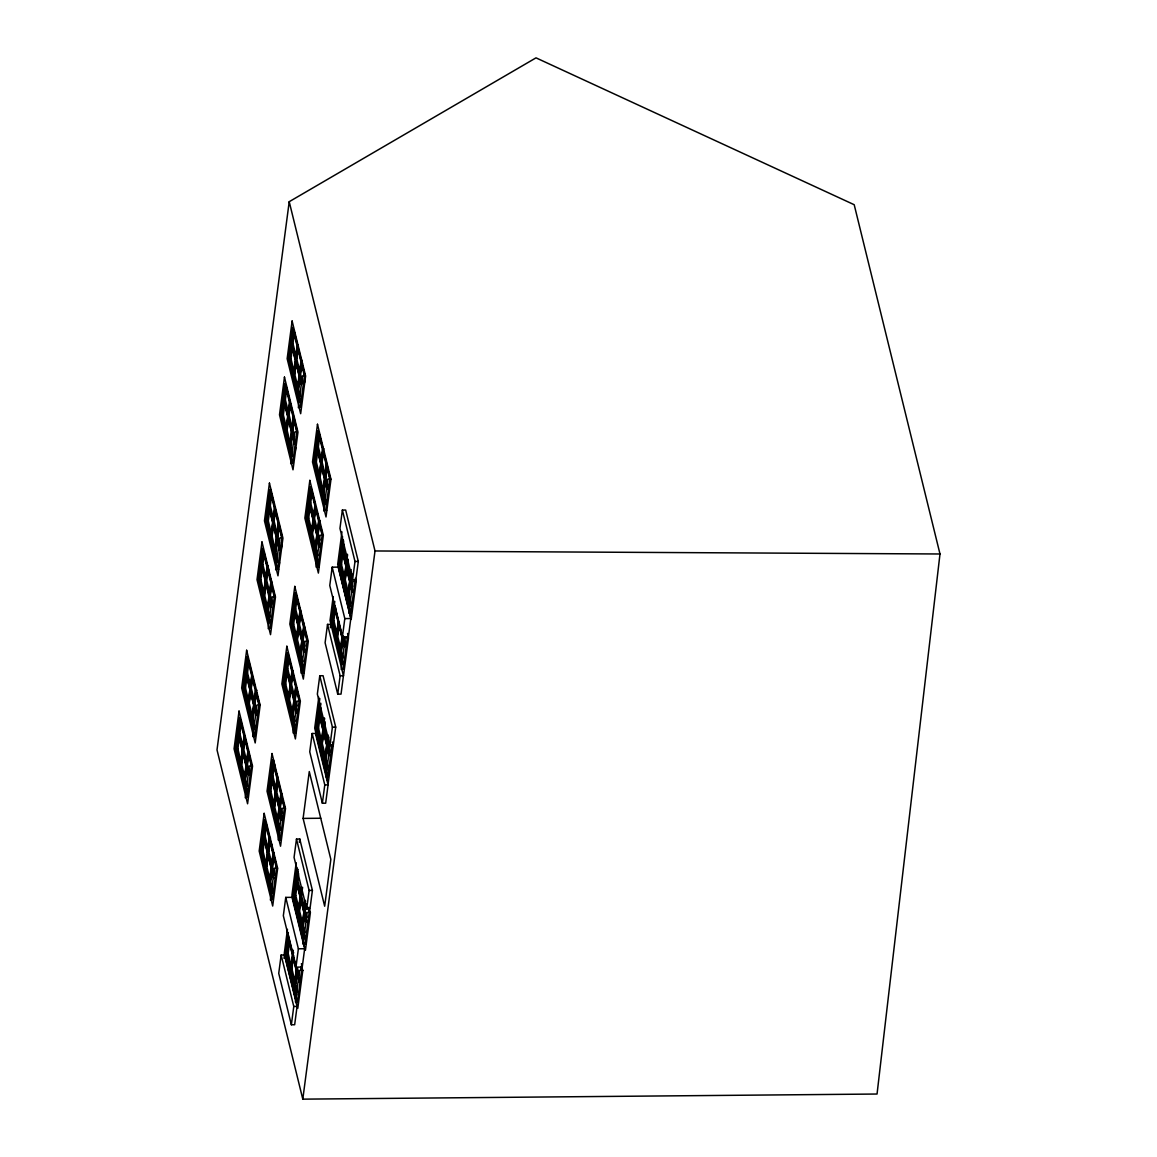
<?xml version="1.0" encoding="UTF-8"?>
<svg xmlns="http://www.w3.org/2000/svg" width="1157" height="1157" viewBox="0 0 1157 1157"><rect width="100%" height="100%" fill="white"/><g stroke="black" fill="none" stroke-linecap="round" stroke-linejoin="round"><path stroke-width="1.5" d="M939.99 553.986L877.049 1094.03L302.801 1099.15L217.01 749.881L289.221 201.694L536.009 57.85L854.199 204.717L939.99 553.986L375.013 550.963L289.221 201.694M247.02 656.641L258.937 705.177L254.8 736.59L242.883 688.053L247.02 656.641L248.032 656.641L243.896 688.053L254.121 729.648M246.34 793.948L235.276 748.883L239.412 717.47L251.329 765.992L247.193 797.404L248.22 797.404M277.593 569.446L265.676 520.925L269.812 489.512L281.73 538.034L277.593 569.446L278.606 569.446M268.858 623.088L258.213 579.758L262.364 548.346L274.281 596.867L270.145 628.28L271.157 628.28M246.933 792.198L236.288 748.868L240.208 719.206M248.148 658.55L246.267 672.839L256.435 714.245M248.104 702.762L244.503 688.097L246.224 675.052L249.825 689.717L248.104 702.762L249.117 702.747L250.404 692.971M252.197 679.361L251.127 687.518L250.114 687.518L246.513 672.853L248.234 659.823M276.899 562.504L266.689 520.91L270.825 489.498M236.896 748.926L238.617 735.881L242.218 750.546L240.497 763.591L236.896 748.926L237.908 748.912L241.119 761.942M238.906 733.683L240.627 720.652L244.228 735.317L242.507 748.348L238.906 733.683L239.918 733.683L243.52 748.348L244.807 738.571M280.717 414.915L284.853 383.502L296.77 432.024L292.634 463.436L280.717 414.915L281.73 414.9L291.94 456.494M269.451 621.338L259.24 579.744L263.145 550.081M298.998 402.13L288.353 358.8L292.49 327.388L304.421 375.909L300.27 407.322L301.297 407.322M263.246 552.034L261.598 564.544L271.345 604.229M269.017 507.923L272.618 522.588L273.63 522.588L271.909 535.619L270.897 535.633L267.296 520.968L269.017 507.923L270.029 507.923L272.43 517.7M269.306 505.725L271.013 492.694L274.614 507.359L272.907 520.39L269.306 505.725L270.319 505.71L273.515 518.755M249.117 702.747L245.515 688.082L247.02 676.671M250.722 685.884L247.526 672.853L249.03 661.442M265.155 581.421L263.434 594.467L259.833 579.802L261.554 566.756M261.844 564.558L263.565 551.527L267.166 566.192L265.445 579.223L261.844 564.558L262.856 564.558L266.457 579.223L267.744 569.446M281.73 414.9L285.634 385.238M237.908 748.912L239.629 735.881L242.435 747.277M239.918 733.683L241.206 723.906M300.01 402.115L289.366 358.786L293.285 329.123M271.114 532.365L268.308 520.954L270.029 507.923M270.319 505.71L271.823 494.314M283.349 414.944L285.07 401.898L284.043 401.913L282.337 414.944L283.349 414.944L286.546 427.974M284.333 399.715L286.054 386.669L289.655 401.349L287.934 414.38L284.333 399.715L285.36 399.7L288.556 412.745M293.386 331.076L291.738 343.586L301.485 383.271M265.531 586.31L264.461 594.452L260.86 579.787L262.35 568.376M262.856 564.558L264.36 553.147M289.973 358.844L291.694 345.798L295.295 360.463L293.574 373.509L289.973 358.844L290.986 358.829L294.601 373.494L295.671 365.352M291.983 343.6L293.704 330.569L297.306 345.234L295.585 358.265L291.983 343.6L292.996 343.6L296.597 358.265L297.884 348.488M285.36 399.7L286.647 389.923M290.986 358.829L292.707 345.798L294.717 353.941M292.996 343.6L294.5 332.189M250.114 687.518L251.836 674.488L248.625 661.457M249.984 690.367L253.585 705.032L251.864 718.078L248.263 703.413L249.984 690.367L250.997 690.367M256.174 693.057L254.887 702.834L253.875 702.834L250.274 688.169L251.995 675.138L255.191 688.169M246.354 770.75L245.27 778.892L244.257 778.907L240.656 764.227L242.377 751.197L243.389 751.182L245.79 760.973M242.666 748.998L244.387 735.968L247.988 750.633L246.267 763.663L242.666 748.998L243.679 748.984L246.889 762.029M270.897 535.633L272.618 522.588M277.174 539.524L275.67 550.934L274.657 550.934L271.056 536.269L272.777 523.239L273.79 523.224L276.986 536.269M278.75 527.549L277.68 535.691L276.668 535.705L273.066 521.04L274.773 508.01M241.509 763.577L242.594 755.434M253.962 709.921L252.877 718.063L249.276 703.398L250.78 691.987M254.887 702.834L251.286 688.169L252.79 676.758M269.292 601.626L268.222 609.768L267.209 609.768L263.594 595.103L265.315 582.072M267.325 566.843L270.926 581.508L269.205 594.539L265.604 579.874L267.325 566.843L268.337 566.829M244.879 777.258L241.668 764.227L243.389 751.182M243.679 748.984L244.966 739.207M273.92 520.39L274.773 513.867M287.645 416.578L285.938 429.609L286.95 429.609L288.671 416.563L287.645 416.578L284.043 401.913M275.67 550.934L272.069 536.269L273.573 524.859M276.885 532.437L274.079 521.026L275.583 509.63M287.804 417.229L286.097 430.259L287.11 430.245L290.711 444.91L289.698 444.924L291.405 431.894L287.804 417.229L288.831 417.214M293.791 421.538L292.721 429.681L291.694 429.695L288.093 415.03L289.814 401.985M267.817 608.134L264.62 595.103L266.327 582.058L269.133 593.469M271.302 586.382L270.217 594.524L266.616 579.859L267.903 570.083M297.335 388.81L293.733 374.145L295.454 361.114L299.056 375.779L297.335 388.81L298.361 388.81L299.432 380.653M295.744 358.916L297.465 345.885L301.066 360.55L299.345 373.581L295.744 358.916L296.756 358.901L300.357 373.566L301.442 365.424M288.961 414.365L289.814 407.857M287.11 430.245L288.614 418.848M292.316 428.047L289.12 415.016L290.624 403.605M297.956 387.176L294.746 374.145L296.467 361.1L299.273 372.511M296.756 358.901L298.043 349.125M253.875 702.834L255.596 689.803L256.608 689.789M254.424 728.491L252.024 718.714L253.745 705.683L256.145 715.46M256.435 713.262L254.034 703.485L255.755 690.454L256.767 690.44M244.257 778.907L245.978 765.862L242.377 751.197M246.817 789.32L244.416 779.543L246.137 766.513L247.15 766.498L248.35 771.386M248.827 774.091L246.427 764.314L248.148 751.283M274.657 550.934L276.378 537.904L272.777 523.239M276.668 535.705L278.172 524.295M277.217 561.362L274.816 551.585L276.537 538.555L277.55 538.54M279.227 546.133L276.827 536.356L278.533 523.311L281.744 536.356M255.046 726.856L253.036 718.714L254.757 705.669L256.362 712.191M257.042 711.627L255.046 703.47L256.333 693.694M267.209 609.768L268.916 596.737M247.28 763.649L248.148 757.141M270.16 621.83L267.368 610.419L269.075 597.388M271.765 604.966L269.364 595.19L271.085 582.145L272.285 587.033M247.034 786.051L245.429 779.543L246.933 768.132M249.449 772.457L247.439 764.3L248.943 752.903M291.694 429.695L293.415 416.65L290.219 403.619M277.434 558.093L275.829 551.571L277.333 540.174M279.444 542.864L277.839 536.342L279.343 524.931M292.591 432.53L291.564 432.53L289.857 445.575L290.87 445.561L292.475 452.083M294.268 440.108L291.853 430.332L293.574 417.301L296.785 430.332M269.971 616.927L268.381 610.419L270.087 597.374L271.288 602.262M272.387 603.332L270.376 595.175L271.881 583.779M300.299 400.872L297.494 389.461L299.215 376.43L301.21 384.572M301.905 384.008L299.504 374.232L301.225 361.186M290.711 444.91L292.215 433.513M290.87 445.561L292.374 434.164M294.471 436.854L292.88 430.332L294.384 418.921M300.111 395.969L298.52 389.461L300.227 376.415L301.427 381.304M302.527 382.374L300.516 374.217L302.02 362.806M279.068 565.947L279.531 562.461M281.368 548.505L281.831 545.005M295.252 451.216L295.715 447.716M304.508 382.88L304.971 379.395M260.397 851.133L264.534 819.72L276.451 868.256L272.314 899.669L260.397 851.133L261.41 851.133L271.62 892.727M272.387 759.903L284.304 808.425L280.168 839.837L268.25 791.316L272.387 759.903L273.399 759.889L274.672 765.095M295.006 732.569L283.089 684.047L287.225 652.635L299.142 701.156L295.006 732.569L296.018 732.569M302.96 672.709L291.029 624.187L295.18 592.774L307.097 641.296L302.96 672.709L303.973 672.694M261.41 851.133L265.315 821.47M279.473 832.895L269.263 791.301L273.399 759.889M265.43 823.422L263.782 835.918L273.529 875.603M273.515 761.812L271.635 776.101L281.802 817.507M267.918 856.05L266.631 865.826L265.618 865.841L262.017 851.176L263.738 838.145L264.751 838.131M270.145 839.187L268.641 850.597L267.629 850.612L264.027 835.947L265.734 822.902L268.945 835.947M273.471 806.024L269.87 791.359L271.577 778.314L275.192 792.979L273.471 806.024L274.484 806.01L275.988 794.599M277.564 782.624L276.494 790.781L275.482 790.781L271.866 776.116L273.587 763.085M294.312 725.627L284.101 684.033L288.238 652.62M302.7 667.502L292.056 624.173L295.961 594.51M317.987 566.699L306.07 518.162L310.206 486.75L322.138 535.286L317.987 566.699L319.014 566.684M324.365 505.392L313.721 462.062L317.857 430.65L329.774 479.172L325.638 510.584L326.65 510.57M288.31 698.756L290.031 685.711L291.043 685.711L289.322 698.741L288.31 698.756L284.709 684.091L286.415 671.046L287.442 671.046L289.843 680.822M286.719 668.847L288.426 655.817L292.027 670.482L290.32 683.512L286.719 668.847L287.731 668.847L290.928 681.878M296.264 638.881L292.649 624.216L294.37 611.185L297.971 625.85L296.264 638.881L297.277 638.881L298.347 630.724M294.659 608.987L296.38 595.942L299.981 610.621L298.26 623.652L294.659 608.987L295.671 608.972L299.287 623.637L300.14 617.129M266.631 865.826L263.029 851.162L264.534 839.765M268.641 850.597L265.04 835.933L266.544 824.522M274.484 806.01L270.883 791.345L272.387 779.934M276.089 789.146L272.893 776.116L274.397 764.705M317.307 559.757L307.082 518.162L311.002 488.485M324.958 503.642L314.733 462.048L318.638 432.385M288.917 697.107L285.721 684.076L287.442 671.046M287.731 668.847L289.236 657.436M296.872 637.247L293.676 624.216L295.382 611.171L296.987 617.693M295.671 608.972L296.959 599.196M308.702 518.191L310.423 505.161L309.411 505.175L307.69 518.206L308.702 518.191L311.913 531.237M309.7 502.977L311.421 489.932L315.022 504.597L313.301 517.642L309.7 502.977L310.712 502.962L313.923 515.993M317.061 449.061L320.663 463.726L318.942 476.756L315.34 462.091L317.061 449.061L318.074 449.046M323.468 450.116L321.964 461.513L320.952 461.527L317.351 446.862L319.057 433.832L322.268 446.862M310.712 502.962L312.216 491.551M321.024 468.599L319.954 476.756L316.353 462.091L317.857 450.68M321.964 461.513L318.363 446.848L319.867 435.451M265.618 865.841L267.339 852.81L263.738 838.145M267.629 850.612L269.335 837.567L270.362 837.567M275.482 790.781L277.188 777.75L273.992 764.705M269.379 881.157L265.777 866.492L267.498 853.461L271.1 868.126L269.379 881.157L270.391 881.142L271.461 873M273.688 856.137L272.401 865.913L271.389 865.928L267.788 851.248L269.494 838.218L270.521 838.203M275.352 793.63L278.953 808.295L277.232 821.325L273.63 806.66L275.352 793.63L276.364 793.615M281.758 794.685L280.254 806.082L279.242 806.096L275.641 791.431L277.347 778.401L280.558 791.431M294.37 704.28L293.083 714.057L292.07 714.057L288.469 699.392L290.19 686.361L291.202 686.347L296.64 709.255M296.163 690.671L295.093 698.814L294.08 698.828L290.479 684.163L292.186 671.132L295.787 685.797M300.025 654.197L296.423 639.532L298.13 626.501L301.731 641.166L300.025 654.197L301.037 654.182L302.541 642.786M300.545 612.892L303.741 625.923L302.02 638.968L298.419 624.303L300.14 611.258M269.986 879.522L266.79 866.477L268.294 855.081M272.401 865.913L268.8 851.248L270.087 841.472M279.314 813.169L278.244 821.325L274.643 806.66L276.147 795.249M280.254 806.082L276.653 791.417L278.157 780.02M291.333 683.512L292.186 676.99M313.012 519.84L311.291 532.871L312.318 532.856L314.024 519.826L313.012 519.84L309.411 505.175M293.083 714.057L289.481 699.392L290.769 689.615M294.283 695.559L291.492 684.149L293.213 671.118M300.632 652.562L297.436 639.517L298.94 628.121M302.642 637.319L299.432 624.288L300.936 612.877M312.477 533.507L314.183 520.476L313.171 520.476L311.45 533.522L312.477 533.507L315.673 546.552M318.942 526.421L318.074 532.943L317.061 532.943L313.46 518.278L315.181 505.247M320.952 461.527L322.673 448.497L323.685 448.482M319.101 477.407L320.822 464.376L324.423 479.041L322.702 492.072L319.101 477.407L320.113 477.407L323.324 490.438M326.795 468.686L325.724 476.829L324.712 476.843L321.111 462.178L322.832 449.133L323.844 449.133M314.314 517.627L315.181 511.105M317.278 529.675L314.473 518.278L315.977 506.867M320.113 477.407L321.834 464.362L324.64 475.773M325.724 476.829L322.123 462.164L323.41 452.387M271.389 865.928L273.095 852.883L269.494 838.218M279.242 806.096L280.949 793.066M272.343 893.204L269.538 881.808L271.259 868.762L272.271 868.762L273.066 872.016M273.544 874.721L271.548 866.564L273.254 853.533L276.87 868.198M279.387 830.119L277.391 821.976L279.112 808.945L281.903 820.342M281.802 816.524L279.401 806.747L281.108 793.702L282.134 793.702M292.07 714.057L293.791 701.026L294.804 701.012M294.08 698.828L295.585 687.417M294.63 724.484L292.229 714.708L293.95 701.677L294.963 701.663M302.584 664.624L300.184 654.848L301.89 641.802L302.917 641.802L303.713 645.056M304.985 651.015L302.179 639.604L303.901 626.573L307.111 639.604M272.56 889.935L270.55 881.793L272.271 868.762M274.556 874.706L272.56 866.564L273.847 856.787M280.399 830.119L278.403 821.962L280.124 808.931L281.715 815.454M282.004 813.255L280.413 806.733L281.701 796.956M303.047 638.953L304.117 630.811M313.171 520.476L316.772 535.141L315.051 548.187L316.078 548.172L317.582 536.776M317.061 532.943L318.782 519.912L315.586 506.882M294.847 721.216L293.242 714.708L294.746 703.297M296.857 705.987L295.252 699.464L296.539 689.688M302.787 661.356L301.196 654.833L302.7 643.437M304.797 646.112L303.206 639.604L304.696 628.193M317.944 535.792L316.931 535.792L315.21 548.837L316.237 548.823L317.828 555.346M320.026 545.005L317.22 533.594L318.942 520.563L322.138 533.594M324.712 476.843L326.433 463.798L322.832 449.133M325.667 504.134L322.861 492.723L324.582 479.692L325.594 479.678L323.873 492.708L325.884 500.865M327.272 487.271L324.871 477.494L326.592 464.449L330.193 479.114M316.237 548.823L317.727 537.412M319.838 540.102L318.233 533.594L319.954 520.549M323.714 492.072L324.784 483.915M327.879 485.622L325.884 477.479L327.388 466.069M285.75 897.398L298.376 948.798L295.961 967.136L302.237 967.078L304.653 948.74L292.027 897.34L285.75 897.398L283.335 915.722L299.07 979.589M281.151 955.031L278.736 973.37L291.362 1024.769L294.659 1024.74L297.074 1006.416L284.448 955.002L281.151 955.031L293.777 1006.445L291.362 1024.769M296.481 839.042L294.066 857.38L306.692 908.78L309.989 908.751L312.404 890.413L299.779 839.013L296.481 839.042L309.107 890.442L306.692 908.78M332.189 567.176L344.815 618.59L342.4 636.914L348.402 636.871L350.817 618.532L338.191 567.132L332.189 567.176L329.774 585.514L344.8 646.835M312.159 733.495L309.743 751.819L322.369 803.233L325.667 803.204L328.082 784.865L315.456 733.466L312.159 733.495L324.784 784.894L322.369 803.233M318.768 697.295L314.704 728.143L328.212 783.13L335.704 727.117L323.078 675.717L319.766 675.746L317.351 694.084L330.02 745.687L325.811 776.781L328.27 776.434M342.371 510.063L339.956 528.402L352.581 579.802L355.879 579.773L358.294 561.434L345.668 510.035L342.371 510.063L354.997 561.463L352.581 579.802M287.457 929.317L284.304 953.296L297.812 1008.297L302.772 970.607L301.514 965.444M296.206 862.717L291.926 895.272L305.434 950.273L310.394 912.569L309.121 907.421M330.381 627.716L330.815 624.375L327.518 624.404L325.103 642.742L337.728 694.142L341.026 694.113L343.441 675.775L330.034 620.542L333.187 596.549M284.015 958.343L284.448 955.002M299.345 842.339L299.779 839.013M303.105 818.404L309.266 771.56L330.844 859.376L324.669 906.22L303.105 818.404L320.764 818.245M300.719 967.05L301.572 970.506L297.436 1001.919L285.504 953.397L288.267 932.455M303.77 938.689L293.126 895.359L296.799 867.446M332.985 745.339L331.972 745.339L327.836 776.752L315.919 728.23L319.824 698.568M296.742 994.977L286.531 953.382L288.831 935.941M304.783 938.689L294.138 895.359L297.595 869.182M341.966 531.873L337.685 564.428L351.193 619.429L356.154 581.74L355.315 578.298M297.928 869.428L296.51 880.144L306.677 921.565M290.74 968.105L287.124 953.426L288.845 940.395L292.446 955.06L290.74 968.105L291.752 968.091L293.256 956.68M298.347 910.067L294.746 895.402L296.467 882.372L300.068 897.037L298.347 910.067L299.359 910.053L300.444 901.91M301.803 891.57L301.37 894.824L300.357 894.838L296.756 880.173L297.826 872.016M326.722 768.089L316.931 728.216L320.156 703.789M341.879 663.959L331.249 620.629L333.766 601.438M320.475 704.078L319.303 713.016L329.051 752.701M355.966 581.624L354.939 581.638L350.802 613.051L338.885 564.529L342.573 536.602M321.14 742.939L317.539 728.274L319.26 715.228L322.861 729.893L321.14 742.939L322.152 742.924L323.439 733.148M324.596 724.427L324.162 727.695L323.15 727.695L319.549 713.03L320.836 703.254M291.347 966.457L288.151 953.426L289.655 942.015M298.969 908.433L295.758 895.388L297.262 883.991M301.37 894.824L297.768 880.159L298.622 873.636M342.906 663.959L332.261 620.629L334.792 601.423M350.123 606.109L339.898 564.515L343.123 540.088M322.152 742.924L318.551 728.259L320.055 716.848M323.758 726.061L320.561 713.03L321.198 708.142M343.455 540.377L342.27 549.315L352.451 590.721M340.505 564.558L342.226 551.527L345.827 566.192L344.106 579.223L340.505 564.558L341.517 564.558L345.119 579.223L346.623 567.812M347.78 559.091L347.129 563.98L346.117 563.994L342.515 549.329L343.586 541.187M337.077 633.703L333.881 620.658L335.588 607.627M341.517 564.558L343.022 553.147M346.738 562.36L343.528 549.315L344.179 544.426M300.357 894.838L301.427 886.681M296.799 973.63L295.512 983.407L294.5 983.407L290.899 968.742L292.605 955.711L293.618 955.696M293.328 950.259L292.895 953.513L296.496 968.178L297.523 968.163M300.227 897.673L303.828 912.338L304.841 912.338L303.12 925.369L302.107 925.383L298.506 910.718L300.227 897.673L301.239 897.673L303.64 907.45M305.405 900.363L304.117 910.14L300.516 895.475L301.587 887.332M323.15 727.695L324.437 717.918M321.299 743.575L323.02 730.544L326.621 745.209L324.9 758.254L321.299 743.575L322.311 743.575L325.507 756.606M325.175 721.823L324.322 728.332L327.923 743.011L326.91 743.011L323.309 728.346L324.596 718.569M295.512 983.407L291.911 968.742L293.415 957.331M302.324 922.115L299.518 910.704L301.239 897.673M304.725 908.505L301.529 895.475L302.599 887.318M336.47 635.338L338.177 622.307L334.575 607.642L332.869 620.673L333.881 620.658M322.311 743.575L323.815 732.164M346.117 563.994L347.404 554.217M345.986 566.843L349.588 581.508L347.867 594.539L344.265 579.874L345.986 566.843L346.999 566.829M347.939 559.742L347.288 564.63L350.889 579.295L349.877 579.31L346.276 564.645L347.563 554.868M337.482 635.323L338.553 627.181M340.838 649.019L337.642 635.974L339.363 622.943M349.964 586.382L348.893 594.539L345.278 579.874L346.782 568.463M294.5 983.407L296.206 970.376L292.605 955.711M302.107 925.383L303.828 912.338M296.655 992.2L294.659 984.057L296.366 971.027L299.171 982.423M304.667 935.811L302.266 926.034L303.987 912.989L305 912.989L306.2 917.877M307.082 922.201L304.277 910.79L305.564 901.014M326.91 743.011L327.981 734.869M305.13 910.14L305.998 903.617M327.46 768.667L325.059 758.891L326.78 745.86L327.793 745.846L328.588 749.114M329.065 751.804L327.069 743.662L327.923 737.139M304.884 932.542L303.279 926.019L304.783 914.608M306.894 917.299L305.289 910.79L305.94 905.902M297.667 992.2L295.671 984.043L297.175 972.647M325.912 758.24L326.983 750.098M328.067 767.033L326.072 758.891L327.793 745.846M330.078 751.804L328.082 743.647L328.935 737.139M349.877 579.31L351.164 569.533M350.426 604.966L348.026 595.19L349.747 582.159L352.147 591.936M352.437 589.737L350.036 579.961L351.106 571.804M342.53 640.862L341.243 650.639L340.23 650.653L341.937 637.608L338.336 622.943L336.629 635.988L337.642 635.974M343.007 657.812L341.402 651.29L342.906 639.879M351.048 603.332L349.038 595.175L350.759 582.145L352.364 588.667M352.654 586.469L351.048 579.946L351.916 573.424M319.766 675.746L332.406 727.146L329.991 745.484L333.288 745.455L332.435 742.027M337.728 694.142L340.144 675.804L327.518 624.404M347.302 637.753L343.166 669.165L344.179 669.151M343.542 675.543L348.503 637.84L347.563 633.443M302.801 1099.15L375.013 550.963M301.051 406.353L298.332 407.669L302.382 375.938L304.841 375.591M293.401 462.453L290.682 463.783L294.746 432.038L297.19 431.691M278.374 568.463L275.641 569.794L279.705 538.063L282.163 537.716M326.419 509.601L323.685 510.931L327.749 479.186L330.208 478.839M270.912 627.311L268.193 628.627L272.242 596.896L274.701 596.549M318.768 565.715L316.049 567.031L320.099 535.301L322.557 534.953M259.718 704.194L256.912 705.192L252.776 736.604L255.234 736.257M303.727 671.725L301.008 673.056L305.058 641.311L307.516 640.964M355.72 580.655L352.914 581.653L348.778 613.065L351.236 612.718M247.974 796.435L245.241 797.752L249.305 766.021L251.763 765.674M295.787 731.6L293.054 732.916L297.118 701.185L299.576 700.838M343.933 668.182L341.214 669.498L345.263 637.767L347.722 637.42M285.085 807.456L282.279 808.454L278.128 839.852L280.587 839.519M332.753 744.37L329.947 745.368M277.232 867.273L274.426 868.271L270.362 900.001L273.095 898.685M305.824 942.912L303.091 944.228L307.155 912.497L309.613 912.15M302.339 969.537L299.533 970.521L295.397 1001.933L297.855 1001.586M297.306 345.234L298.318 345.22M288.353 358.8L289.366 358.786M293.733 374.145L294.746 374.145M299.504 374.232L300.516 374.217M297.494 389.461L298.52 389.461M288.093 415.03L289.12 415.016M291.853 430.332L292.88 430.332M291.405 431.894L292.432 431.879M317.351 446.862L318.363 446.848M313.721 462.062L314.733 462.048M315.34 462.091L316.353 462.091M321.111 462.178L322.123 462.164M324.871 477.494L325.884 477.479M329.774 479.172L330.786 479.157M322.861 492.723L323.873 492.708M306.07 518.162L307.082 518.162M313.46 518.278L314.473 518.278M265.676 520.925L266.689 520.91M267.296 520.968L268.308 520.954M273.066 521.04L274.079 521.026M317.22 533.594L318.233 533.594M316.772 535.141L317.785 535.141M271.056 536.269L272.069 536.269M276.827 536.356L277.839 536.342M276.378 537.904L277.391 537.889M342.515 549.329L343.528 549.315M274.816 551.585L275.829 551.571M354.997 561.463L358.294 561.434M338.885 564.529L339.898 564.515M346.276 564.645L347.288 564.63M267.166 566.192L268.178 566.178M345.827 566.192L346.84 566.178M258.213 579.758L259.24 579.744M259.833 579.802L260.86 579.787M265.604 579.874L266.616 579.859M344.265 579.874L345.278 579.874M350.036 579.961L351.048 579.946M263.594 595.103L264.62 595.103M269.364 595.19L270.376 595.175M348.026 595.19L349.038 595.175M274.281 596.867L275.294 596.867M267.368 610.419L268.381 610.419M344.815 618.59L350.817 618.532M331.249 620.629L332.261 620.629M291.029 624.187L292.056 624.173M292.649 624.216L293.676 624.216M298.419 624.303L299.432 624.288M296.423 639.532L297.436 639.517M302.179 639.604L303.206 639.604M301.731 641.166L302.758 641.152M341.402 651.29L340.389 651.304L342.096 638.259L344.106 646.416M300.184 654.848L301.196 654.833M246.513 672.853L247.526 672.853M340.144 675.804L343.441 675.775M283.089 684.047L284.101 684.033M284.709 684.091L285.721 684.076M290.479 684.163L291.492 684.149M242.883 688.053L243.896 688.053M244.503 688.097L245.515 688.082M250.274 688.169L251.286 688.169M249.825 689.717L250.838 689.717M288.469 699.392L289.481 699.392M295.252 699.464L294.24 699.479L295.946 686.434L299.157 699.479M248.263 703.413L249.276 703.398M254.034 703.485L255.046 703.47M258.937 705.177L259.963 705.163M319.549 713.03L320.561 713.03M292.229 714.708L293.242 714.708M252.024 718.714L253.036 718.714M332.406 727.146L335.704 727.117M315.919 728.23L316.931 728.216M317.539 728.274L318.551 728.259M323.309 728.346L324.322 728.332M322.861 729.893L323.873 729.893M327.069 743.662L328.082 743.647M235.276 748.883L236.288 748.868M325.059 758.891L326.072 758.891M240.656 764.227L241.668 764.227M246.427 764.314L247.439 764.3M245.978 765.862L246.991 765.862M271.866 776.116L272.893 776.116M244.416 779.543L245.429 779.543M324.784 784.894L328.082 784.865M268.25 791.316L269.263 791.301M269.87 791.359L270.883 791.345M275.641 791.431L276.653 791.417M275.192 792.979L276.205 792.979M273.63 806.66L274.643 806.66M279.401 806.747L280.413 806.733M284.304 808.425L285.316 808.425M277.391 821.976L278.403 821.962M264.027 835.947L265.04 835.933M262.017 851.176L263.029 851.162M267.788 851.248L268.8 851.248M267.339 852.81L268.352 852.796M273.095 852.883L274.122 852.883M265.777 866.492L266.79 866.477M271.548 866.564L272.56 866.564M276.451 868.256L277.463 868.242M296.756 880.173L297.768 880.159M269.538 881.808L270.55 881.793M309.107 890.442L312.404 890.413M293.126 895.359L294.138 895.359M294.746 895.402L295.758 895.388M300.516 895.475L301.529 895.475M298.506 910.718L299.518 910.704M304.277 910.79L305.289 910.79M302.266 926.034L303.279 926.019M306.055 943.881L305.043 943.895L309.179 912.483L307.907 907.276M298.376 948.798L304.653 948.74M293.762 952.862L292.735 952.862L289.134 938.197M285.504 953.397L286.531 953.382M287.124 953.426L288.151 953.426M292.446 955.06L293.459 955.06M290.899 968.742L291.911 968.742M296.206 970.376L297.233 970.361M301.572 970.506L302.989 970.448M294.659 984.057L295.671 984.043M293.777 1006.445L297.074 1006.416M301.167 358.569L302.454 363.775M294.052 331.018L296.597 341.373M297.436 344.815L305.072 375.88M323.222 449.798L318.985 432.544L317.105 446.848L326.853 486.533M325.348 458.432L327.894 468.787M328.733 472.23L330.425 479.143M301.63 362.821L304.826 375.866M318.479 450.68L320.475 458.823M343.239 551.513L344.439 556.401M347.404 568.463L349.4 576.605M301.37 384.211L291.622 344.526L289.742 358.815L300.328 401.956M326.722 487.473L316.975 447.788L315.094 462.077L325.262 503.483M352.321 591.661L342.154 550.255L340.259 564.544L350.007 604.229M324.582 479.692L326.983 489.469M288.527 395.752L285.981 385.397L284.101 399.7L294.268 441.106M289.366 399.208L296.568 428.538M315.152 504.192L311.349 488.659L309.454 502.948L320.055 546.09M317.278 512.811L318.551 517.989M320.663 526.623L322.355 533.522M345.408 644.203L343.412 636.061L342.385 636.061L344.786 645.837M334.865 605.444L338.466 620.109M338.625 620.745L341.836 633.79M294.572 443.767L283.971 400.64L282.091 414.929L292.258 456.335M319.925 547.03L309.338 503.888L307.458 518.191L317.625 559.598M344.251 646.04L334.503 606.355L332.623 620.658L343.21 663.785M291.564 432.53L294.37 443.941M316.931 535.792L319.737 547.203M300.025 608.365L301.297 613.557M303.423 622.22L304.696 627.427M273.486 501.762L270.94 491.421L269.06 505.71L279.227 547.116M275.597 510.396L278.143 520.751M278.996 524.193L281.541 534.548M307.328 639.532L296.308 594.669L294.428 608.972L305.014 652.1M275.178 509.63L278.374 522.675M299.142 626.487L301.558 636.263M279.531 549.777L268.93 506.65L267.05 520.939L277.217 562.345M304.465 651.319L294.297 609.913L292.417 624.202L302.584 665.608M320.663 716.848L323.468 728.259M325.623 737.052L326.838 741.941M276.537 538.555L279.329 549.951M301.89 641.802L304.291 651.593M329.355 755.362L319.173 713.956L317.293 728.245L327.46 769.665M326.78 745.86L329.181 755.637M267.629 565.672L268.901 570.864M271.042 579.527L272.314 584.733M263.912 551.976L272.387 586.483M273.24 589.94L274.932 596.838M273.081 590.301L274.686 596.824M289.626 659.721L288.353 654.544L286.473 668.833L296.64 710.239M290.479 663.163L294.283 678.696M296.409 687.316L298.954 697.671M262.972 568.376L264.577 574.899M271.476 607.165L261.482 565.484L259.602 579.773L269.769 621.193M296.742 713.074L286.343 669.773L284.463 684.062L294.63 725.468M276.812 773.758L278.085 778.965M249.001 661.992L251.546 672.347M252.385 675.804L254.93 686.159M255.784 689.601L259.587 705.134M273.934 763.533L281.57 794.584M283.682 803.218L284.955 808.396M255.755 690.454L259.356 705.119M281.108 793.702L284.709 808.367M308.789 909.171L309.599 912.425M247.236 675.052L250.433 688.082M251.402 691.987L253.397 700.144M272.604 778.314L273.804 783.202M276.754 795.249L279.56 806.66M256.319 715.185L246.137 673.779L244.257 688.082L254.005 727.753M281.672 818.447L271.505 777.041L269.624 791.33L279.372 831.015M297.884 883.991L300.285 893.768M306.128 920.77L296.394 881.084L294.5 895.388L304.681 936.794M303.987 912.989L305.983 921.146M301.399 963.651L302.237 967.078M271.085 842.253L272.358 847.445M242.247 726.278L240.54 719.379L238.66 733.668L248.827 775.074M244.358 734.897L246.904 745.253M247.757 748.709L250.288 759.064M267.354 828.528L275.829 863.035M248.538 752.903L251.749 765.948M301.182 967.194L301.977 970.448M299.273 975.337L297.682 968.814L296.655 968.828L299.056 978.605M265.141 839.765L267.947 851.162M268.901 855.081L271.317 864.858M248.292 774.293L238.544 734.608L236.65 748.897L246.831 790.318M273.833 878.279L263.651 836.873L261.771 851.162L271.938 892.568M298.94 980.529L288.773 939.122L286.893 953.411L296.64 993.096M246.137 766.513L248.133 774.655M271.259 868.762L273.659 878.539M246.643 650.263L241.668 687.967L255.191 742.953L260.151 705.264L246.643 650.263M239.036 711.092L234.076 748.796L247.584 803.782L252.544 766.093L239.036 711.092M269.436 483.134L264.461 520.824L277.969 575.824L282.944 538.135L269.436 483.134M261.974 541.968L257.013 579.671L270.521 634.658L275.482 596.969L261.974 541.968M284.463 377.124L279.502 414.813L293.01 469.814L297.971 432.125L284.463 377.124M292.114 321.01L287.153 358.699L300.661 413.7L305.622 376.011L292.114 321.01M264.158 813.357L259.182 851.046L272.69 906.047L277.666 868.343L264.158 813.357M272.011 753.525L267.036 791.214L280.544 846.215L285.519 808.526L272.011 753.525M286.849 646.257L281.874 683.946L295.382 738.947L300.357 701.258L286.849 646.257M294.789 586.397L289.829 624.086L303.336 679.087L308.297 641.397L294.789 586.397M309.83 480.386L304.87 518.076L318.377 573.077L323.338 535.373L309.83 480.386M317.481 424.272L312.506 461.961L326.014 516.962L330.989 479.273L317.481 424.272"/></g></svg>
